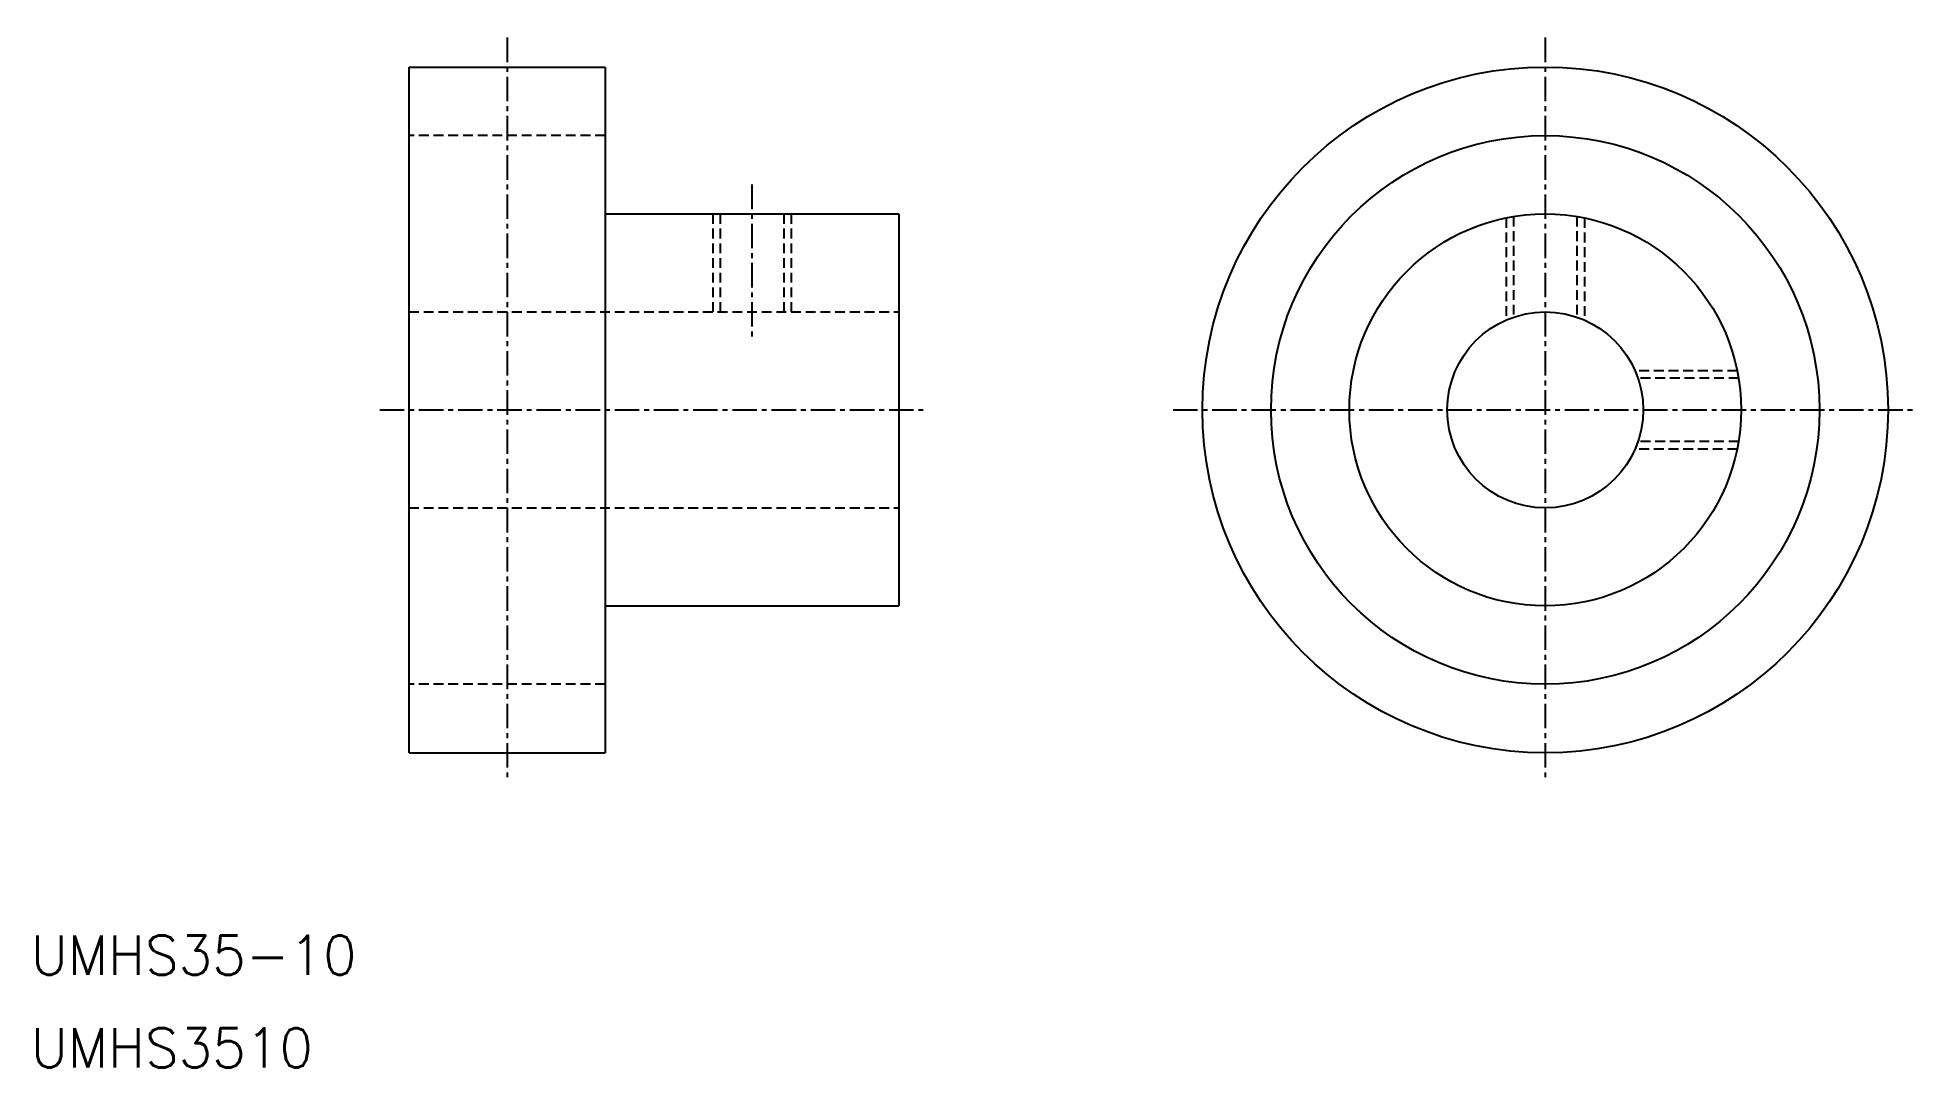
# Model space of a CAD drawing. Extents: x 29 to 125, y 21.7 to 74.2.
import ezdxf

# ---------------------------------------------------------------- set-up
doc = ezdxf.new("R2010")
doc.units = 0
doc.linetypes.add('CENTER', pattern=[2, 1.25, -0.25, 0.25, -0.25])
doc.linetypes.add('DASHED', pattern=[0.75, 0.5, -0.25])
doc.layers.get('0').update_dxf_attribs({"linetype": 'CONTINUOUS'})
doc.layers.add('CENTER', color=1, linetype='CENTER')
doc.styles.get("Standard").update_dxf_attribs({"font": 'txt.shx'})

msp = doc.modelspace()

# ---------------------------------------------------------------- linework, layer by layer
at = {"color": 7, "linetype": 'CONTINUOUS'}
for p, q in [((48, 37.743), (48, 72.743)), ((48, 72.743), (58, 72.743)), ((58, 72.743), (58, 37.743)), ((58, 65.243), (73, 65.243)), ((73, 65.243), (73, 45.243)), ((58, 45.243), (73, 45.243)), ((48, 37.743), (58, 37.743))]:
    msp.add_line(p, q, dxfattribs=at)
at = {"color": 3, "linetype": 'DASHED'}
for p, q in [((58, 69.243), (48, 69.243)), ((63.5, 65.243), (63.5, 60.243)), ((63.879, 65.243), (63.879, 60.243)), ((67.121, 65.243), (67.121, 60.243)), ((67.5, 65.243), (67.5, 60.243)), ((104, 65.041), (104, 59.826)), ((104.379, 65.111), (104.379, 59.973)), ((107.621, 65.111), (107.621, 59.973)), ((108, 65.041), (108, 59.826)), ((48, 60.243), (73, 60.243)), ((115.798, 57.243), (110.583, 57.243)), ((115.868, 56.864), (110.73, 56.864)), ((115.798, 53.243), (110.583, 53.243)), ((115.868, 53.622), (110.73, 53.622)), ((48, 50.243), (73, 50.243)), ((58, 41.243), (48, 41.243))]:
    msp.add_line(p, q, dxfattribs=at)
at = {"color": 7, "linetype": 'CONTINUOUS'}
for radius in [17.5, 14, 10, 5]:
    msp.add_circle((106, 55.243), radius, dxfattribs=at)
at = {"layer": 'CENTER', "color": 1, "linetype": 'CENTER'}
for p, q in [((53, 74.243), (53, 36.243)), ((106, 74.243), (106, 36.243)), ((65.5, 66.743), (65.5, 58.743)), ((46.5, 55.243), (74.5, 55.243)), ((87, 55.243), (125, 55.243))]:
    msp.add_line(p, q, dxfattribs=at)

# ---------------------------------------------------------------- texts
at = {"color": 7, "linetype": 'CONTINUOUS'}
for s, p in [('UMHS35-10', (28.688, 26.416)), ('UMHS3510', (28.688, 21.688))]:
    msp.add_text(s, height=2, dxfattribs=at).set_placement(p)

doc.saveas('drawing.dxf')
